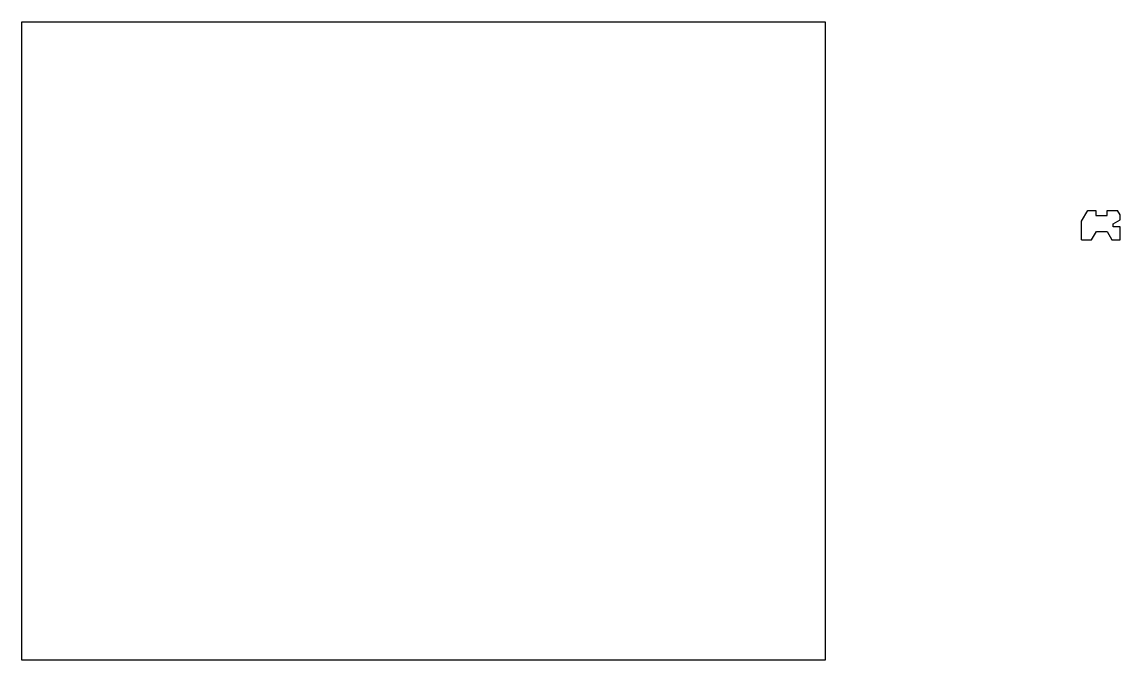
# Model space of a CAD drawing. Header units: millimetres. Extents: x 96 to 2102, y 1468 to 9975.
# Drawn here: x 331 to 2102, y 1468 to 2496 of the extents above; entities that cross this region are included whole.
import ezdxf

# ---------------------------------------------------------------- set-up
doc = ezdxf.new("R2010")
doc.units = ezdxf.units.MM
doc.layers.add('标题栏', color=7, linetype='Continuous')
picture_1 = doc.add_image_def('image1.jpg', size_in_pixel=(836, 664))

msp = doc.modelspace()

# ---------------------------------------------------------------- linework, layer by layer
at = {"layer": '标题栏'}
for p, q in [((2039.8, 2175), (2049.8, 2192.3)), ((2049.8, 2192.3), (2062.8, 2192.3)), ((2062.8, 2192.3), (2062.8, 2184.3)), ((2062.8, 2184.3), (2080.8, 2184.3)), ((2080.8, 2184.3), (2080.8, 2192.3)), ((2080.8, 2192.3), (2097.8, 2192.3)), ((2101.8, 2185.3), (2097.8, 2192.3)), ((2101.8, 2177.3), (2101.8, 2185.3)), ((2039.8, 2145), (2039.8, 2175)), ((2090.8, 2171), (2101.8, 2177.3)), ((2090.8, 2166), (2090.8, 2171)), ((2101.8, 2166), (2090.8, 2166)), ((2101.8, 2145), (2101.8, 2166)), ((2039.8, 2145), (2039.8, 2145)), ((2039.8, 2145), (2055.8, 2145)), ((2039.8, 2145), (2049.8, 2145)), ((2055.8, 2145), (2063.8, 2158.8)), ((2063.8, 2158.8), (2080.8, 2158.8)), ((2080.8, 2158.8), (2088.8, 2145)), ((2088.8, 2145), (2101.8, 2145))]:
    msp.add_line(p, q, dxfattribs=at)

# ---------------------------------------------------------------- pictures from other files: only their frames are drawn
image = msp.add_image(picture_1, insert=(331.1, 1467.8), size_in_units=(1295, 1028.6), dxfattribs=at)
image.dxf.flags = 7

doc.saveas('drawing.dxf')
